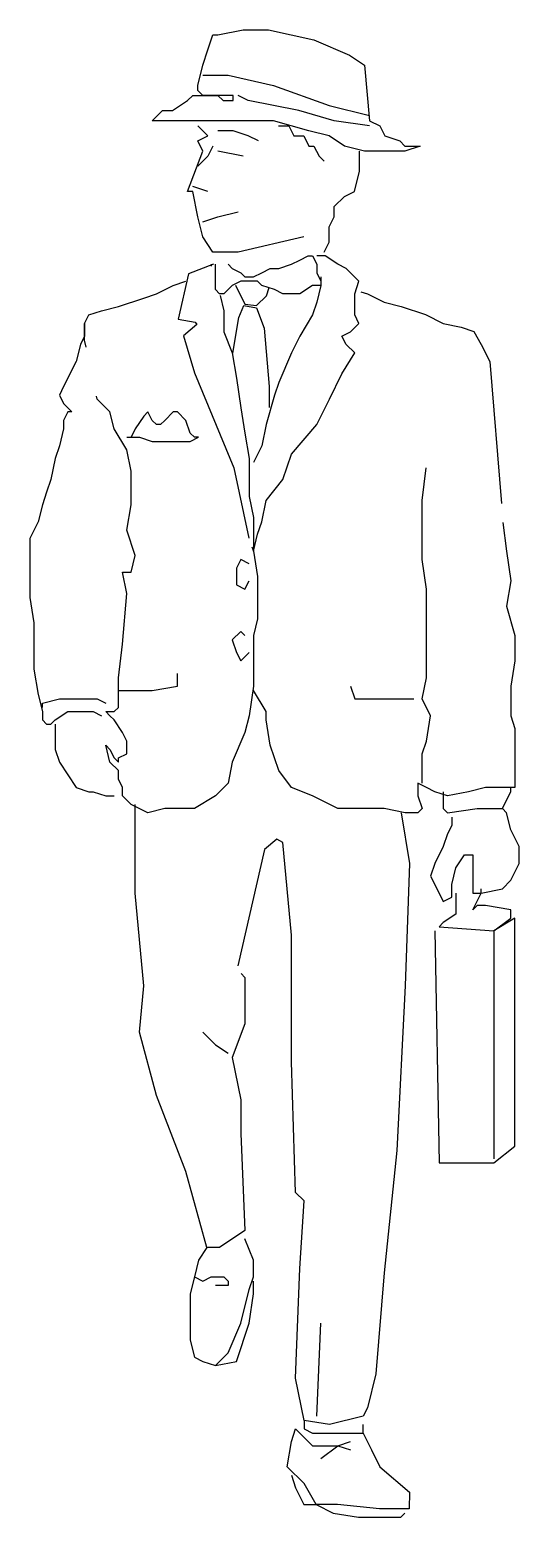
# Model space of a CAD drawing. Extents: x 360.26 to 360.85, y 288.16 to 289.96.
import ezdxf

# ---------------------------------------------------------------- set-up
doc = ezdxf.new("R2010")
doc.units = 0
doc.layers.get('0').update_dxf_attribs({"linetype": 'CONTINUOUS'})

msp = doc.modelspace()

# ---------------------------------------------------------------- linework, layer by layer
at = {"color": 0}
msp.add_lwpolyline([(360.49, 289.9542), (360.5206, 289.9603), (360.5512, 289.9603), (360.6063, 289.9481), (360.6492, 289.9297), (360.6675, 289.9174), (360.6737, 289.85), (360.6859, 289.8439), (360.692, 289.8317), (360.7104, 289.8255), (360.7165, 289.8194), (360.7349, 289.8194), (360.7165, 289.8133), (360.6859, 289.8133), (360.6675, 289.8133), (360.6431, 289.8194), (360.6247, 289.8317), (360.6002, 289.8378), (360.5574, 289.85), (360.5145, 289.85), (360.4961, 289.85), (360.4717, 289.85), (360.4594, 289.85), (360.4349, 289.85), (360.4166, 289.85), (360.4104, 289.85), (360.4227, 289.8623), (360.4349, 289.8623), (360.4533, 289.8745), (360.4594, 289.8807), (360.4778, 289.8807), (360.49, 289.8807), (360.4961, 289.8745), (360.5084, 289.8745), (360.5084, 289.8745), (360.5084, 289.8807), (360.4961, 289.8807), (360.4717, 289.8807), (360.4655, 289.8868), (360.4655, 289.8929), (360.4717, 289.9174), (360.4778, 289.9358), (360.4839, 289.9542)], close=True, dxfattribs=at)
for points in [[(360.4717, 289.9052), (360.5023, 289.9052), (360.5574, 289.8929), (360.6247, 289.8684), (360.6737, 289.8562)], [(360.6737, 289.8439), (360.6308, 289.85), (360.588, 289.8623), (360.5267, 289.8745), (360.5145, 289.8807)], [(360.5941, 289.7092), (360.5145, 289.6908), (360.4839, 289.6908), (360.4717, 289.7092), (360.4655, 289.7337), (360.4594, 289.7643), (360.4533, 289.7643), (360.4717, 289.8133), (360.4655, 289.8255), (360.4778, 289.8317), (360.4655, 289.8439)], [(360.5635, 289.8439), (360.5757, 289.8439), (360.5818, 289.8317), (360.5941, 289.8317), (360.6002, 289.8194), (360.6063, 289.8194), (360.6124, 289.8072), (360.6186, 289.801)], [(360.539, 289.8255), (360.5267, 289.8317), (360.5084, 289.8378), (360.5023, 289.8378), (360.49, 289.8378)], [(360.4839, 289.8194), (360.4778, 289.8072), (360.4655, 289.7949)], [(360.5206, 289.8072), (360.49, 289.8133)], [(360.6186, 289.6908), (360.6247, 289.703), (360.6247, 289.7214), (360.6308, 289.7337), (360.6308, 289.7459), (360.6431, 289.7582), (360.6553, 289.7643), (360.6614, 289.7888), (360.6614, 289.801), (360.6614, 289.8133)], [(360.4778, 289.7643), (360.4594, 289.7704)], [(360.4717, 289.7275), (360.49, 289.7337), (360.5145, 289.7398)], [(360.5023, 289.6761), (360.5074, 289.6709), (360.5176, 289.6658), (360.5227, 289.6607), (360.5329, 289.6607), (360.5431, 289.6658), (360.5534, 289.6709), (360.5636, 289.6709), (360.5789, 289.6761), (360.5891, 289.6812), (360.5994, 289.6863), (360.6045, 289.6863), (360.6096, 289.6761), (360.6096, 289.6658), (360.6147, 289.6556), (360.6147, 289.6505), (360.6045, 289.6505), (360.5891, 289.6403), (360.584, 289.6403), (360.5738, 289.6403), (360.5687, 289.6403), (360.5585, 289.6454), (360.5431, 289.6505), (360.538, 289.6556), (360.5227, 289.6556), (360.5176, 289.6556), (360.5074, 289.6505), (360.4971, 289.6403), (360.492, 289.6403), (360.4869, 289.6454), (360.4869, 289.6556), (360.4869, 289.6658), (360.4869, 289.6761), (360.4869, 289.6761)], [(360.4926, 289.6381), (360.4971, 289.6198), (360.4971, 289.5942), (360.5074, 289.5687), (360.5125, 289.538), (360.5176, 289.5022), (360.5227, 289.4715), (360.5278, 289.4408), (360.5278, 289.4204), (360.5278, 289.3948), (360.5329, 289.3692), (360.5329, 289.3488), (360.5329, 289.3283), (360.538, 289.3488), (360.5431, 289.3641), (360.5482, 289.3897), (360.5687, 289.4153), (360.5789, 289.4459), (360.6096, 289.4817), (360.6249, 289.5124), (360.6402, 289.5431), (360.6556, 289.5687), (360.6453, 289.5789), (360.6402, 289.5891), (360.6505, 289.5942), (360.6607, 289.6045), (360.6556, 289.6147), (360.6556, 289.6403), (360.6607, 289.6556), (360.6453, 289.6709), (360.6351, 289.6761), (360.6198, 289.6863), (360.6096, 289.6863)], [(360.4847, 289.6763), (360.4542, 289.6644), (360.442, 289.6095), (360.4624, 289.6059), (360.4644, 289.6031), (360.4481, 289.5894), (360.4614, 289.5446), (360.5092, 289.4293), (360.5275, 289.3442)], [(360.4818, 289.6761), (360.4818, 289.6736)], [(360.3302, 289.5757), (360.3285, 289.584), (360.3285, 289.6045), (360.3336, 289.6147), (360.3336, 289.6147), (360.349, 289.6198), (360.3694, 289.6249), (360.4001, 289.6351), (360.4154, 289.6403), (360.4358, 289.6505), (360.4512, 289.6556)], [(360.5112, 289.6507), (360.5224, 289.6278), (360.5366, 289.626), (360.5488, 289.6379), (360.5519, 289.648)], [(360.6147, 289.6607), (360.6147, 289.6505), (360.6096, 289.63), (360.6045, 289.6147), (360.5891, 289.5891), (360.5789, 289.5687), (360.5636, 289.5329), (360.5585, 289.5175), (360.5482, 289.4817), (360.5431, 289.4562), (360.5329, 289.4357)], [(360.6632, 289.6428), (360.6709, 289.6403), (360.6913, 289.63), (360.7118, 289.6249), (360.7414, 289.6151), (360.7629, 289.6045), (360.7844, 289.5999), (360.7997, 289.5948), (360.8089, 289.5789), (360.8191, 289.5584), (360.8333, 289.3863)], [(360.5081, 289.5684), (360.5153, 289.6114), (360.5214, 289.626), (360.5366, 289.6233), (360.5458, 289.5986), (360.5519, 289.5281), (360.5519, 289.5025)], [(360.3285, 289.6045), (360.3285, 289.5891), (360.3234, 289.5789), (360.3183, 289.5584), (360.303, 289.5278), (360.2979, 289.5175), (360.303, 289.5073), (360.3081, 289.5022), (360.3132, 289.4971), (360.3081, 289.4971), (360.303, 289.4869), (360.303, 289.4766), (360.2979, 289.4562), (360.2927, 289.4408), (360.2876, 289.4153), (360.2825, 289.3999), (360.2774, 289.3846), (360.2723, 289.3641), (360.2621, 289.3437), (360.2621, 289.3232), (360.2621, 289.2977), (360.2621, 289.2721), (360.2672, 289.2414), (360.2672, 289.2107), (360.2672, 289.1852), (360.2723, 289.1545), (360.2774, 289.134), (360.2774, 289.1238), (360.2825, 289.1187), (360.2876, 289.1187), (360.2927, 289.1238), (360.3081, 289.134), (360.3285, 289.134), (360.3387, 289.134), (360.349, 289.1289)], [(360.5311, 289.3338), (360.5329, 289.3283), (360.538, 289.2977), (360.538, 289.2721), (360.538, 289.2465), (360.5329, 289.2261), (360.5329, 289.1903), (360.5329, 289.1647), (360.5278, 289.1289), (360.5227, 289.1085), (360.5074, 289.0727), (360.5023, 289.0471), (360.4869, 289.0318), (360.4614, 289.0164), (360.4256, 289.0164), (360.4052, 289.0113), (360.3847, 289.0215), (360.3745, 289.0318), (360.3745, 289.0318), (360.3745, 289.042), (360.3694, 289.0522), (360.3694, 289.0624), (360.3592, 289.0727), (360.3541, 289.0931), (360.3592, 289.088), (360.3643, 289.0778), (360.3694, 289.0727), (360.3694, 289.0778), (360.3796, 289.0829), (360.3796, 289.0982), (360.3745, 289.1085), (360.3643, 289.1238), (360.3592, 289.1289), (360.3541, 289.134), (360.3592, 289.134), (360.3643, 289.134), (360.3694, 289.1391), (360.3694, 289.1749), (360.3745, 289.2158), (360.3796, 289.2772), (360.3745, 289.3028), (360.3847, 289.3028), (360.3898, 289.3232), (360.3796, 289.3539), (360.3847, 289.3846), (360.3847, 289.4255), (360.3796, 289.4511), (360.3643, 289.4766), (360.3592, 289.4971), (360.3438, 289.5124), (360.3429, 289.5161)], [(360.3796, 289.4664), (360.3949, 289.4664), (360.4103, 289.4613), (360.4358, 289.4613), (360.4563, 289.4613), (360.4665, 289.4664), (360.4614, 289.4664), (360.4563, 289.4715), (360.4512, 289.4869), (360.4409, 289.4971), (360.4358, 289.4971), (360.4256, 289.4869), (360.4205, 289.4817), (360.4154, 289.4817), (360.4103, 289.4869), (360.4052, 289.4971), (360.4001, 289.492), (360.3898, 289.4766), (360.3847, 289.4664)], [(360.7373, 289.0471), (360.7373, 289.0573), (360.7373, 289.0829), (360.7424, 289.0982), (360.7475, 289.1289), (360.7373, 289.1494), (360.7424, 289.1749), (360.7424, 289.2261), (360.7424, 289.2516), (360.7424, 289.2823), (360.7373, 289.3181), (360.7373, 289.3488), (360.7373, 289.3897), (360.7423, 289.4293)], [(360.8352, 289.3632), (360.8395, 289.3283), (360.8446, 289.2925), (360.8395, 289.2619), (360.8497, 289.2261), (360.8497, 289.1954), (360.8446, 289.1647), (360.8446, 289.1289), (360.8497, 289.1136), (360.8497, 289.0829), (360.8497, 289.0522), (360.8497, 289.042), (360.8344, 289.042), (360.814, 289.042), (360.7935, 289.0369), (360.768, 289.0318), (360.7527, 289.0369), (360.7424, 289.042), (360.7322, 289.0471), (360.7322, 289.0318), (360.7373, 289.0164), (360.7322, 289.0113), (360.7169, 289.0113), (360.6913, 289.0164), (360.6658, 289.0164), (360.6351, 289.0164), (360.6045, 289.0318), (360.5789, 289.042), (360.5636, 289.0624), (360.5534, 289.0931), (360.5482, 289.1238), (360.5482, 289.134), (360.5329, 289.1596)], [(360.5278, 289.313), (360.5176, 289.3181), (360.5125, 289.3079), (360.5125, 289.2874), (360.5227, 289.2823), (360.5227, 289.2823), (360.5278, 289.2925)], [(360.5227, 289.2261), (360.5176, 289.2312), (360.5074, 289.221), (360.5125, 289.2056), (360.5176, 289.1954), (360.5278, 289.2056)], [(360.3694, 289.1596), (360.3847, 289.1596), (360.4052, 289.1596), (360.4103, 289.1596), (360.4409, 289.1647), (360.4409, 289.1698), (360.4409, 289.18)], [(360.6505, 289.1647), (360.6556, 289.1494), (360.6709, 289.1494), (360.6862, 289.1494), (360.7067, 289.1494), (360.7271, 289.1494), (360.7271, 289.1494)], [(360.2774, 289.1391), (360.2774, 289.1442), (360.2979, 289.1494), (360.3183, 289.1494), (360.3438, 289.1494), (360.3541, 289.1442)], [(360.2927, 289.1187), (360.2927, 289.1033), (360.2927, 289.088), (360.2979, 289.0727), (360.3081, 289.0573), (360.3183, 289.042), (360.3336, 289.0369), (360.3387, 289.0369), (360.3541, 289.0318), (360.3592, 289.0318), (360.3643, 289.0318)], [(360.7629, 289.0369), (360.7629, 289.0164), (360.768, 289.0113), (360.8038, 289.0164), (360.8344, 289.0164), (360.8395, 289.0266), (360.8446, 289.0369), (360.8446, 289.042)], [(360.5181, 288.8165), (360.5227, 288.8119), (360.5227, 288.7556), (360.5074, 288.7147), (360.5176, 288.6636), (360.5176, 288.6227), (360.5227, 288.5051), (360.492, 288.4846), (360.4767, 288.4846), (360.4512, 288.5767), (360.4154, 288.6687), (360.3949, 288.7454), (360.4001, 288.8016), (360.4001, 288.8016), (360.3898, 288.9141), (360.3898, 289.0215)], [(360.7731, 289.0062), (360.7731, 288.996), (360.768, 288.9857), (360.7629, 288.9704), (360.7527, 288.9499), (360.7475, 288.9346), (360.7527, 288.9244), (360.7629, 288.9039), (360.7731, 288.909), (360.7731, 288.9244), (360.7782, 288.9448), (360.7884, 288.9602), (360.7986, 288.9602), (360.7986, 288.955), (360.7986, 288.9397), (360.7986, 288.9244), (360.7986, 288.9193), (360.7986, 288.9141), (360.8089, 288.9141), (360.8344, 288.9193), (360.8446, 288.9295), (360.8549, 288.9499), (360.8549, 288.9704), (360.8446, 288.9908), (360.8395, 289.0113), (360.8344, 289.0164)], [(360.7118, 289.0113), (360.722, 288.9499), (360.7169, 288.8016), (360.7067, 288.6022), (360.6913, 288.4539), (360.6811, 288.3312), (360.6709, 288.2903), (360.6658, 288.2801), (360.6249, 288.2698), (360.5942, 288.275), (360.584, 288.3261), (360.5891, 288.459), (360.5942, 288.5409), (360.584, 288.5511), (360.5789, 288.7096), (360.5789, 288.863), (360.5687, 288.9755), (360.5611, 288.9795), (360.5463, 288.9669), (360.5139, 288.826)], [(360.7782, 288.9141), (360.7782, 288.8988), (360.7782, 288.8886), (360.7629, 288.8783), (360.7578, 288.8732), (360.7578, 288.8732), (360.8242, 288.8681), (360.8446, 288.8835), (360.8446, 288.8937), (360.814, 288.8988), (360.8038, 288.8988), (360.7986, 288.8937), (360.8089, 288.9141), (360.8089, 288.9193)], [(360.7527, 288.8681), (360.7578, 288.5869), (360.8242, 288.5869), (360.8497, 288.6073), (360.8497, 288.8835), (360.8242, 288.8681), (360.8242, 288.592)], [(360.4716, 288.7454), (360.4869, 288.7301), (360.5023, 288.7198)], [(360.4767, 288.4846), (360.4665, 288.4693), (360.4614, 288.4488), (360.4563, 288.4284), (360.4563, 288.4079), (360.4563, 288.3721), (360.4614, 288.3517), (360.4716, 288.3465), (360.4869, 288.3414), (360.5023, 288.3568), (360.5176, 288.3926), (360.5278, 288.4335), (360.5329, 288.4488), (360.5329, 288.4693), (360.5227, 288.4948)], [(360.4614, 288.4488), (360.4716, 288.4437), (360.4818, 288.4488), (360.4971, 288.4488), (360.5023, 288.4437), (360.5023, 288.4386), (360.4869, 288.4386)], [(360.4869, 288.3414), (360.5125, 288.3465), (360.5278, 288.3926), (360.5329, 288.4284), (360.5329, 288.4437)], [(360.6096, 288.2801), (360.6147, 288.3926)], [(360.6658, 288.2596), (360.676, 288.2392), (360.6862, 288.2187), (360.722, 288.188), (360.7215, 288.1678), (360.6858, 288.1678), (360.6347, 288.1729), (360.6091, 288.1729), (360.5942, 288.1983), (360.5738, 288.2187), (360.5789, 288.2494), (360.584, 288.2647), (360.6045, 288.2443), (360.6351, 288.2443), (360.6505, 288.2494)], [(360.5942, 288.275), (360.5942, 288.2647), (360.6045, 288.2596), (360.6249, 288.2596), (360.6402, 288.2596), (360.6556, 288.2596), (360.6658, 288.2596), (360.6658, 288.2698)], [(360.6147, 288.2289), (360.6351, 288.2443), (360.6505, 288.2392)], [(360.5789, 288.2085), (360.584, 288.1931), (360.5938, 288.1729), (360.6091, 288.1729), (360.6296, 288.1627), (360.6602, 288.1576), (360.7113, 288.1576), (360.7164, 288.1627)]]:
    msp.add_lwpolyline(points, dxfattribs=at)

doc.saveas('drawing.dxf')
